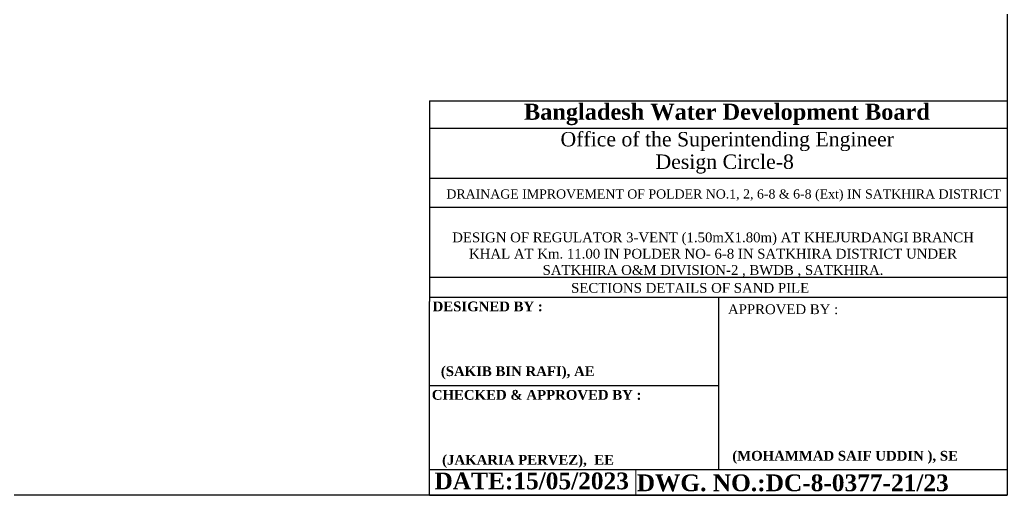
# Model space of a CAD drawing. Extents: x -119161 to 3778985, y -718511 to -30958.
# Drawn here: x 3502142 to 3534832, y -269275 to -253514 of the extents above; entities that cross this region are included whole.
import ezdxf

# ---------------------------------------------------------------- set-up
doc = ezdxf.new("R2010")
doc.units = 0
doc.header["$MEASUREMENT"] = 0
doc.layers.add('Left Bank Profile', color=7, linetype='CONTINUOUS', lineweight=25)
doc.layers.add('LINE', color=7, linetype='CONTINUOUS')
doc.layers.add('TEXT', color=10, linetype='CONTINUOUS')
doc.styles.add('ARIAL', font='ARIALN.TTF')
doc.styles.get("Standard").update_dxf_attribs({"font": 'times.ttf', "height": 250})

msp = doc.modelspace()

# ---------------------------------------------------------------- linework, layer by layer
at = {"layer": 'Left Bank Profile'}
msp.add_lwpolyline([(3515706.7, -269274.5), (3534832.5, -269274.5)], dxfattribs=at)
msp.add_lwpolyline([(3515706.7, -269274.5), (3534832.5, -269274.5)], dxfattribs=at)
at = {"layer": 'LINE'}
for p, q in [((3515706.7, -256202.8), (3534832.5, -256202.8)), ((3515706.7, -256202.8), (3515706.7, -262856.1)), ((3515706.7, -257109.6), (3534832.5, -257109.6)), ((3515706.7, -258765.9), (3534832.5, -258765.9)), ((3515706.7, -259726.4), (3534832.5, -259726.4)), ((3515706.7, -262047.1), (3534832.5, -262047.1)), ((3515706.7, -262704), (3534832.5, -262704)), ((3525269.6, -262704), (3525269.6, -268425.8)), ((3515706.7, -269274.5), (3515706.7, -262856.1)), ((3515706.7, -265633.5), (3525269.6, -265633.5)), ((3515706.7, -268425.8), (3534832.5, -268425.8)), ((3519295.2, -268425.8), (3534832.5, -268425.8)), ((3519295.2, -268425.8), (3534832.5, -268425.8)), ((3519295.2, -268425.8), (3534832.5, -268425.8))]:
    msp.add_line(p, q, dxfattribs=at)
at = {"layer": 'LINE', "lineweight": 9}
msp.add_line((3534832.5, -256202.8), (3534832.5, -269274.5), dxfattribs=at)
at = {"layer": 'LINE', "color": 7, "lineweight": 9}
for p, q in [((3522542.4, -268425.8), (3522542.4, -269274.5)), ((3534832.5, -269274.5), (3516343.1, -269274.5)), ((3530886.9, -269274.5), (3532179.9, -269274.5))]:
    msp.add_line(p, q, dxfattribs=at)
at = {"layer": 'LINE'}
msp.add_lwpolyline([(3534832.5, -269274.5), (3477031.7, -269274.5), (3477031.7, -228401.1), (3534832.5, -228401.1)], close=True, dxfattribs=at)

# ---------------------------------------------------------------- texts
at = {"layer": 'LINE', "color": 7, "lineweight": 9}
msp.add_text('APPROVED BY :', height=324.383, dxfattribs=at).set_placement((3525587.7, -263271.2))
for s, insert, char_height, width, attachment_point in [('{\\fTimes New Roman|b1|i0|c0|p18;Bangladesh Water Development Board}', (3518834.7, -256297.4), 532.842, 19139.507, 1), ('{\\fTimes New Roman|b0|i0|c0|p18;Office of the Superintending Engineer}', (3520042.4, -257234.4), 476.842, 17128.022, 1), ('{\\fTimes New Roman|b0|i0|c0|p18;Design Circle-8}', (3523187.9, -257980.1), 476.842, 17128.022, 1), ('{\\fTimes New Roman Greek|b0|i0|c0|p18;\\C256;DRAINAGE IMPROVEMENT OF POLDER NO.1, 2, 6-8 & 6-8 (Ext) IN SATKHIRA DISTRICT }', (3525444.2, -259538.9, 0), 303.6285, 19044.676, 8), ('{\\fTimes New Roman Greek|b0|i0|c0|p18;\\C256;DESIGN OF REGULATOR 3-VENT (1.50mX1.80m) AT KHEJURDANGI BRANCH KHAL AT Km. 11.00 IN POLDER NO- 6-8 IN SATKHIRA DISTRICT UNDER SATKHIRA O&M DIVISION-2 , BWDB , SATKHIRA.}', (3525092.9, -262047.1), 324.3826, 18052.54, 8)]:
    msp.add_mtext(s, dxfattribs=dict(at, insert=insert, char_height=char_height, width=width, attachment_point=attachment_point))
at = {"layer": 'LINE', "color": 7, "lineweight": 9, "attachment_point": 1}
for s, insert, char_height in [('{\\fTimes New Roman|b1|i0|c0|p18;DESIGNED BY :}', (3515809.2, -262852.5), 324.383), ('{\\fTimes New Roman|b1|i0|c0|p18;\\C0;(SAKIB BIN RAFI), AE}', (3516081.1, -264999.3), 324.383), ('{\\fTimes New Roman|b1|i0|c0|p18;CHECKED & APPROVED BY :}', (3515782.6, -265784), 324.383), ('{\\fTimes New Roman|b1|i0|c0|p18;\\C0;(JAKARIA PERVEZ),  EE  }', (3516123.7, -267937.1), 324.383), ('{\\fTimes New Roman|b1|i0|c0|p18;\\C0;(MOHAMMAD SAIF UDDIN ), SE}', (3525729, -267802.7), 324.383), ('{\\fTimes New Roman|b1|i0|c0|p18;DATE:15/05/2023}', (3515871, -268520.5), 555.806), (' {\\fTimes New Roman|b1|i0|c0|p18;DWG. NO.:DC-8-0377-21/23}', (3522356.6, -268583.5), 555.806)]:
    msp.add_mtext(s, dxfattribs=dict(at, insert=insert, char_height=char_height))
at = {"layer": 'TEXT', "color": 0, "linetype": 'ByBlock', "insert": (3524334.1, -262239.1), "char_height": 325, "width": 15200.603, "attachment_point": 2, "style": 'ARIAL'}
msp.add_mtext('{\\fTimes New Roman|b0|i0|c0|p18;SECTIONS DETAILS OF SAND PILE}', dxfattribs=at)

doc.saveas('drawing.dxf')
